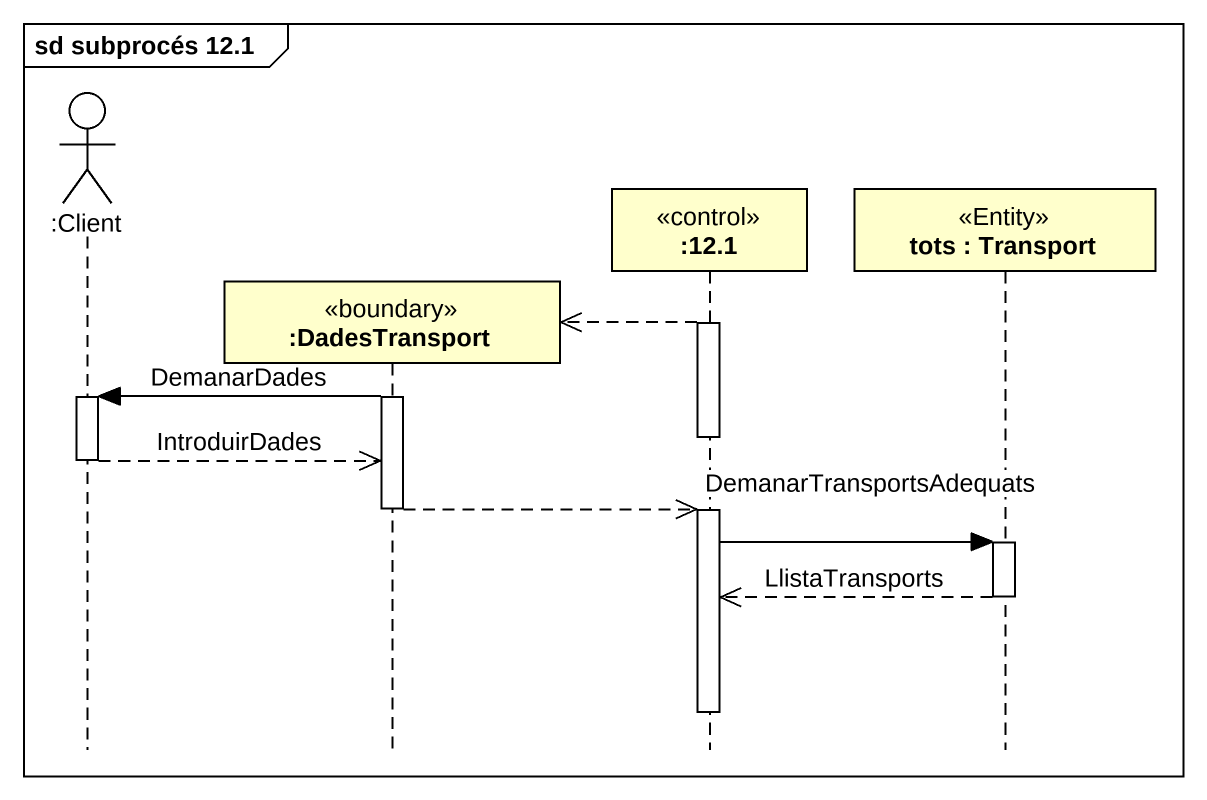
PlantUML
@startuml
mainframe sd subprocés 12.1
hide footbox
actor ":Client" as Client
participant ":DadesTransport" as DadesTransport <<boundary>>
participant ":12.1" as o12_1 <<control>>
participant "tots : Transport" as tots <<Entity>>

activate o12_1
o12_1 -->> DadesTransport **
activate DadesTransport
DadesTransport -> Client : DemanarDades
activate Client
deactivate o12_1
Client -->> DadesTransport : IntroduirDades
deactivate Client
DadesTransport -->> o12_1
deactivate DadesTransport
activate o12_1
o12_1 -> tots : DemanarTransportsAdequats
activate tots
tots -->> o12_1 : LlistaTransports
deactivate tots
deactivate o12_1
@enduml
